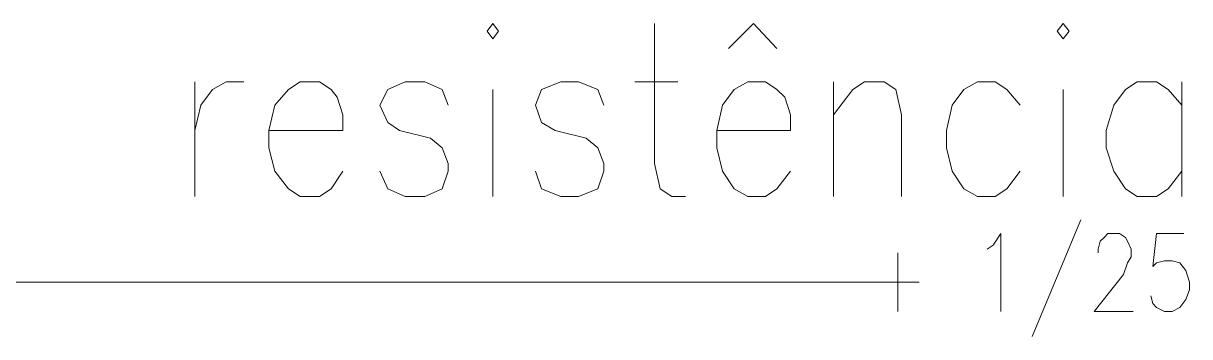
# Model space of a CAD drawing. Extents: x 3377 to 3790, y 1673 to 1846.
# Drawn here: x 3604.535 to 3606.3, y 1733.273 to 1733.748 of the extents above; entities that cross this region are included whole.
import ezdxf

# ---------------------------------------------------------------- set-up
doc = ezdxf.new("R2010")
doc.units = 0
doc.header["$LTSCALE"] = 2
doc.layers.add('PDF9_A_Prancha', color=7, linetype='Continuous')

msp = doc.modelspace()

# ---------------------------------------------------------------- linework, layer by layer
at = {"layer": 'PDF9_A_Prancha', "color": 1, "lineweight": 0}
for points in [[(3605.2364, 1733.736), (3605.2452, 1733.7242), (3605.254, 1733.736), (3605.2452, 1733.7478)], [(3606.0996, 1733.736), (3606.1084, 1733.7242), (3606.1173, 1733.736), (3606.1084, 1733.7478)]]:
    msp.add_lwpolyline(points, close=True, dxfattribs=at)
for points in [[(3605.4897, 1733.7478), (3605.4897, 1733.5357), (3605.4986, 1733.4974), (3605.5162, 1733.4856), (3605.5369, 1733.4856)], [(3605.6017, 1733.7095), (3605.64, 1733.7478), (3605.6753, 1733.7095)], [(3604.7944, 1733.6594), (3604.7944, 1733.4856)], [(3604.7944, 1733.5858), (3604.8033, 1733.6241), (3604.8209, 1733.6476), (3604.8416, 1733.6594), (3604.8681, 1733.6594)], [(3604.9064, 1733.5858), (3605.0183, 1733.5858), (3605.0183, 1733.6093), (3605.0095, 1733.6359), (3605.0007, 1733.6476), (3604.983, 1733.6594), (3604.9535, 1733.6594), (3604.9358, 1733.6476), (3604.9152, 1733.6241), (3604.9064, 1733.5858), (3604.9064, 1733.5593), (3604.9152, 1733.5239), (3604.9358, 1733.4974), (3604.9535, 1733.4856), (3604.983, 1733.4856), (3605.0007, 1733.4974), (3605.0183, 1733.5239)], [(3605.1774, 1733.6241), (3605.1686, 1733.6476), (3605.1421, 1733.6594), (3605.1126, 1733.6594), (3605.0861, 1733.6476), (3605.0743, 1733.6241), (3605.0861, 1733.5976), (3605.1038, 1733.5858), (3605.1509, 1733.574), (3605.1686, 1733.5593), (3605.1774, 1733.5357), (3605.1774, 1733.5239), (3605.1686, 1733.4974), (3605.1421, 1733.4856), (3605.1126, 1733.4856), (3605.0861, 1733.4974), (3605.0743, 1733.5239)], [(3605.4131, 1733.6241), (3605.4043, 1733.6476), (3605.3748, 1733.6594), (3605.3483, 1733.6594), (3605.3188, 1733.6476), (3605.31, 1733.6241), (3605.3188, 1733.5976), (3605.3395, 1733.5858), (3605.3866, 1733.574), (3605.4043, 1733.5593), (3605.4131, 1733.5357), (3605.4131, 1733.5239), (3605.4043, 1733.4974), (3605.3748, 1733.4856), (3605.3483, 1733.4856), (3605.3188, 1733.4974), (3605.31, 1733.5239)], [(3605.4603, 1733.6594), (3605.5251, 1733.6594)], [(3605.584, 1733.5858), (3605.696, 1733.5858), (3605.696, 1733.6093), (3605.6871, 1733.6359), (3605.6753, 1733.6476), (3605.6577, 1733.6594), (3605.6311, 1733.6594), (3605.6105, 1733.6476), (3605.5928, 1733.6241), (3605.584, 1733.5858), (3605.584, 1733.5593), (3605.5928, 1733.5239), (3605.6105, 1733.4974), (3605.6311, 1733.4856), (3605.6577, 1733.4856), (3605.6753, 1733.4974), (3605.696, 1733.5239)], [(3605.7608, 1733.6594), (3605.7608, 1733.4856)], [(3605.7608, 1733.6093), (3605.7902, 1733.6476), (3605.8079, 1733.6594), (3605.8374, 1733.6594), (3605.8551, 1733.6476), (3605.8639, 1733.6093), (3605.8639, 1733.4856)], [(3606.0436, 1733.6241), (3606.023, 1733.6476), (3606.0053, 1733.6594), (3605.9788, 1733.6594), (3605.9582, 1733.6476), (3605.9405, 1733.6241), (3605.9317, 1733.5858), (3605.9317, 1733.5593), (3605.9405, 1733.5239), (3605.9582, 1733.4974), (3605.9788, 1733.4856), (3606.0053, 1733.4856), (3606.023, 1733.4974), (3606.0436, 1733.5239)], [(3606.2882, 1733.6241), (3606.2675, 1733.6476), (3606.2499, 1733.6594), (3606.2204, 1733.6594), (3606.2027, 1733.6476), (3606.185, 1733.6241), (3606.1733, 1733.5858), (3606.1733, 1733.5593), (3606.185, 1733.5239), (3606.2027, 1733.4974), (3606.2204, 1733.4856), (3606.2499, 1733.4856), (3606.2675, 1733.4974), (3606.2882, 1733.5239)], [(3606.2882, 1733.6594), (3606.2882, 1733.4856)], [(3605.2452, 1733.6476), (3605.2452, 1733.4856)], [(3606.1084, 1733.6476), (3606.1084, 1733.4856)], [(3606.135, 1733.4502), (3606.0613, 1733.2735)], [(3605.9935, 1733.4061), (3606.0024, 1733.4119), (3606.0142, 1733.4296), (3606.0142, 1733.3118)], [(3606.1615, 1733.4002), (3606.1615, 1733.4061), (3606.1644, 1733.4178), (3606.1703, 1733.4237), (3606.1762, 1733.4296), (3606.1939, 1733.4296), (3606.2027, 1733.4237), (3606.2057, 1733.4178), (3606.2116, 1733.4061), (3606.2116, 1733.3943), (3606.2057, 1733.3854), (3606.1998, 1733.3678), (3606.1556, 1733.3118), (3606.2145, 1733.3118)], [(3606.2911, 1733.4296), (3606.2499, 1733.4296), (3606.244, 1733.3795), (3606.2499, 1733.3854), (3606.2616, 1733.3884), (3606.2734, 1733.3884), (3606.2852, 1733.3854), (3606.294, 1733.3736), (3606.2999, 1733.356), (3606.2999, 1733.3442), (3606.294, 1733.3295), (3606.2852, 1733.3177), (3606.2734, 1733.3118), (3606.2616, 1733.3118), (3606.2499, 1733.3177), (3606.244, 1733.3236), (3606.241, 1733.3353)], [(3605.858, 1733.4002), (3605.858, 1733.3118)], [(3599.3203, 1733.356), (3605.8904, 1733.356)]]:
    msp.add_lwpolyline(points, dxfattribs=at)

doc.saveas('drawing.dxf')
